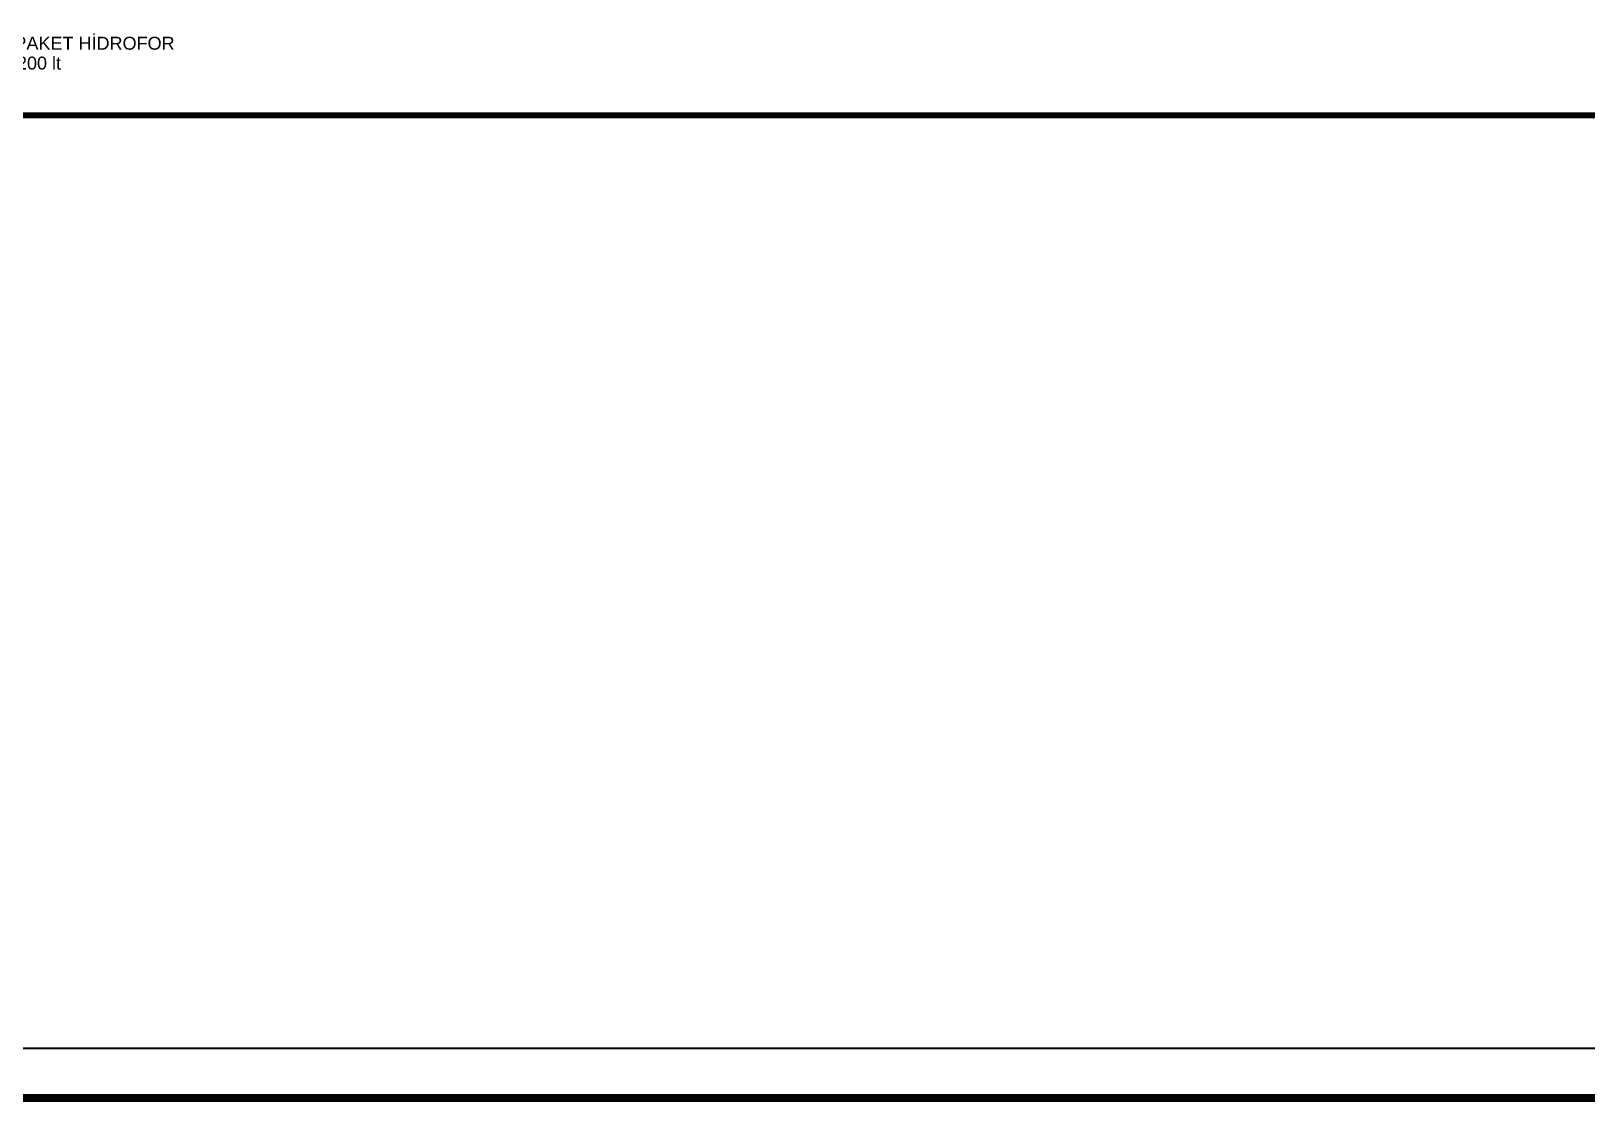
# Model space of a CAD drawing. Header units: centimetres. Extents: x -3952 to 14132, y 6348 to 11752.
# Drawn here: x 9773 to 10557, y 9128 to 9667 of the extents above; entities that cross this region are included whole.
import ezdxf

# ---------------------------------------------------------------- set-up
doc = ezdxf.new("R2010")
doc.units = ezdxf.units.CM
doc.linetypes.add('PIS', pattern=[38, 30, -8])
for name, color, linetype in [('MTY-HIDROFOR', 4, 'CONTINUOUS'), ('MTY-PAFTA', 7, 'CONTINUOUS'), ('MTY-PIS-SU-BORUSU', 6, 'PIS')]:
    doc.layers.add(name, color=color, linetype=linetype)
doc.layers.add('ROTAS-PAFTA-SINIRI', color=8, linetype='Continuous', plot=False)
doc.styles.add('ROTAS', font='arial.ttf')

# ---------------------------------------------------------------- blocks, each defined once
blk = doc.blocks.new('ROTAS_PAFTA')
blk.add_lwpolyline([(0, 0), (1, 0), (1, 1), (0, 1)], close=True)

msp = doc.modelspace()

# ---------------------------------------------------------------- linework, layer by layer
at = {"layer": 'MTY-PAFTA'}
for points, const_width in [([(9050, 9130), (12520, 9130), (12520, 11730), (9050, 11730)], 4), ([(9075, 9155), (12495, 9155), (12495, 11705), (9075, 11705)], 1)]:
    msp.add_lwpolyline(points, close=True, dxfattribs=dict(at, const_width=const_width))
at = {"layer": 'MTY-PIS-SU-BORUSU', "const_width": 3}
msp.add_lwpolyline([(9482, 9625), (11880, 9625)], dxfattribs=at)

# ---------------------------------------------------------------- block references
at = {"layer": 'ROTAS-PAFTA-SINIRI', "xscale": 3470, "yscale": 2600}
msp.add_blockref('ROTAS_PAFTA', (9050, 9130), dxfattribs=at)

# ---------------------------------------------------------------- texts
at = {"layer": 'MTY-HIDROFOR', "style": 'ROTAS'}
for s, p in [('HİDROFOR: 2 POMPALI (1+1) FREKANS KONVERTÖRLÜ PAKET HİDROFOR', (9520, 9658)), ('Q = 3.7 m³/h  -  H = 30 mSS (3.0 bar)  -  MEMBRANLI TANK 200 lt', (9520, 9648))]:
    msp.add_text(s, height=6.5, dxfattribs=at).set_placement(p)

doc.saveas('drawing.dxf')
